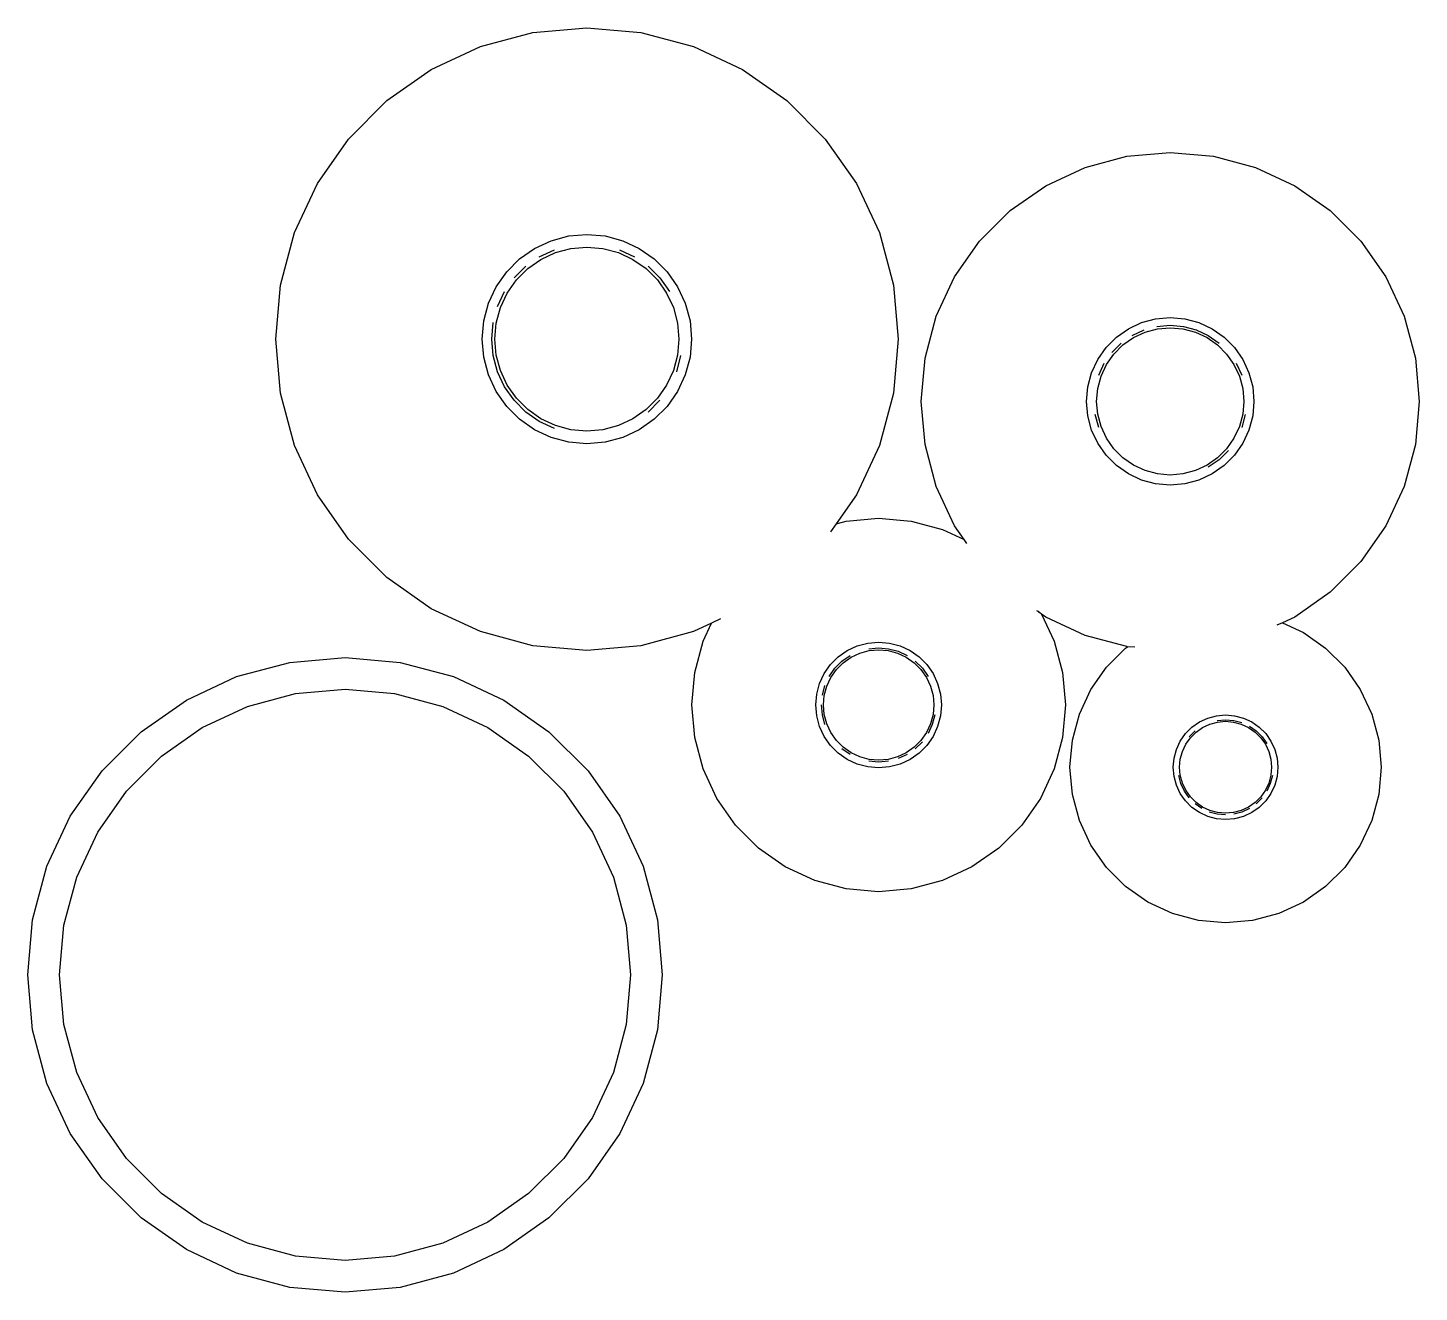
# Model space of a CAD drawing. Header units: metres. Extents: x 2.3 to 15.1, y 3 to 5.1.
# Drawn here: x 5.1659 to 5.5168, y 3.6961 to 4.0148 of the extents above; entities that cross this region are included whole.
import ezdxf

# ---------------------------------------------------------------- set-up
doc = ezdxf.new("R2010")
doc.units = ezdxf.units.M
doc.layers.add('Edges', color=7, linetype='Continuous')

# ---------------------------------------------------------------- blocks, each defined once
blk = doc.blocks.new('Chemistry Lab table pl')
at = {"layer": 'Edges'}
for p, q in [((5.29327, 4.01363), (5.30689, 4.01482)), ((5.30689, 4.01482), (5.32052, 4.01363)), ((5.28005, 4.01009), (5.29327, 4.01363)), ((5.32052, 4.01363), (5.33373, 4.01009)), ((5.26765, 4.0043), (5.28005, 4.01009)), ((5.33373, 4.01009), (5.34613, 4.0043)), ((5.25645, 3.99646), (5.26765, 4.0043)), ((5.34613, 4.0043), (5.35734, 3.99646)), ((5.24678, 3.98678), (5.25645, 3.99646)), ((5.35734, 3.99646), (5.36701, 3.98678)), ((5.23893, 3.97558), (5.24678, 3.98678)), ((5.36701, 3.98678), (5.37486, 3.97558)), ((5.43252, 3.97964), (5.44309, 3.98247)), ((5.44309, 3.98247), (5.45399, 3.98343)), ((5.45399, 3.98343), (5.46489, 3.98247)), ((5.46489, 3.98247), (5.47546, 3.97964)), ((5.4226, 3.97502), (5.43252, 3.97964)), ((5.47546, 3.97964), (5.48538, 3.97502)), ((5.23315, 3.96318), (5.23893, 3.97558)), ((5.37486, 3.97558), (5.38064, 3.96318)), ((5.41363, 3.96874), (5.4226, 3.97502)), ((5.48538, 3.97502), (5.49434, 3.96874)), ((5.40589, 3.961), (5.41363, 3.96874)), ((5.49434, 3.96874), (5.50208, 3.961)), ((5.22961, 3.94997), (5.23315, 3.96318)), ((5.29786, 3.96115), (5.30231, 3.96234)), ((5.30231, 3.96234), (5.30689, 3.96274)), ((5.30689, 3.96274), (5.31148, 3.96234)), ((5.31148, 3.96234), (5.31592, 3.96115)), ((5.38064, 3.96318), (5.38418, 3.94997)), ((5.28992, 3.95656), (5.29369, 3.9592)), ((5.29369, 3.9592), (5.29786, 3.96115)), ((5.29489, 3.95712), (5.29868, 3.95889)), ((5.29529, 3.95643), (5.29896, 3.95814)), ((5.29896, 3.95814), (5.30286, 3.95919)), ((5.30286, 3.95919), (5.30689, 3.95954)), ((5.30689, 3.95954), (5.31092, 3.95919)), ((5.31092, 3.95919), (5.31483, 3.95814)), ((5.31483, 3.95814), (5.31849, 3.95643)), ((5.3151, 3.95889), (5.31889, 3.95712)), ((5.31592, 3.96115), (5.32009, 3.9592)), ((5.32009, 3.9592), (5.32386, 3.95656)), ((5.39962, 3.95204), (5.40589, 3.961)), ((5.50208, 3.961), (5.50836, 3.95204)), ((5.28667, 3.95331), (5.28992, 3.95656)), ((5.28851, 3.95177), (5.29147, 3.95472)), ((5.29198, 3.95411), (5.29529, 3.95643)), ((5.31849, 3.95643), (5.32181, 3.95411)), ((5.32232, 3.95472), (5.32528, 3.95177)), ((5.32386, 3.95656), (5.32712, 3.95331)), ((5.28403, 3.94954), (5.28667, 3.95331)), ((5.2868, 3.94794), (5.28912, 3.95125)), ((5.28912, 3.95125), (5.29198, 3.95411)), ((5.32181, 3.95411), (5.32467, 3.95125)), ((5.32467, 3.95125), (5.32698, 3.94794)), ((5.32528, 3.95177), (5.32768, 3.94834)), ((5.32712, 3.95331), (5.32976, 3.94954)), ((5.39499, 3.94212), (5.39962, 3.95204)), ((5.50836, 3.95204), (5.51298, 3.94212)), ((5.22841, 3.93634), (5.22961, 3.94997)), ((5.28208, 3.94537), (5.28403, 3.94954)), ((5.28434, 3.94455), (5.28611, 3.94834)), ((5.28509, 3.94427), (5.2868, 3.94794)), ((5.32698, 3.94794), (5.32869, 3.94427)), ((5.32976, 3.94954), (5.3317, 3.94537)), ((5.38418, 3.94997), (5.38537, 3.93634)), ((5.28089, 3.94092), (5.28208, 3.94537)), ((5.28405, 3.94037), (5.28509, 3.94427)), ((5.32869, 3.94427), (5.32974, 3.94037)), ((5.3317, 3.94537), (5.33289, 3.94092)), ((5.28049, 3.93634), (5.28089, 3.94092)), ((5.28289, 3.93634), (5.28326, 3.94051)), ((5.28369, 3.93634), (5.28405, 3.94037)), ((5.32974, 3.94037), (5.33009, 3.93634)), ((5.33289, 3.94092), (5.33329, 3.93634)), ((5.39216, 3.93155), (5.39499, 3.94212)), ((5.44343, 3.93893), (5.44676, 3.94049)), ((5.44676, 3.94049), (5.45032, 3.94144)), ((5.45032, 3.94144), (5.45399, 3.94176)), ((5.45399, 3.94176), (5.45766, 3.94144)), ((5.45766, 3.94144), (5.46121, 3.94049)), ((5.46121, 3.94049), (5.46455, 3.93893)), ((5.51298, 3.94212), (5.51582, 3.93155)), ((5.43781, 3.93422), (5.44041, 3.93682)), ((5.44041, 3.93682), (5.44343, 3.93893)), ((5.44439, 3.93727), (5.44742, 3.93869)), ((5.44471, 3.93672), (5.44764, 3.93808)), ((5.44764, 3.93808), (5.45077, 3.93892)), ((5.45065, 3.93955), (5.45399, 3.93984)), ((5.45077, 3.93892), (5.45399, 3.9392)), ((5.45399, 3.93984), (5.45732, 3.93955)), ((5.45399, 3.9392), (5.45721, 3.93892)), ((5.45721, 3.93892), (5.46034, 3.93808)), ((5.45732, 3.93955), (5.46056, 3.93869)), ((5.46034, 3.93808), (5.46327, 3.93672)), ((5.46056, 3.93869), (5.46359, 3.93727)), ((5.46359, 3.93727), (5.46633, 3.93535)), ((5.46455, 3.93893), (5.46756, 3.93682)), ((5.46756, 3.93682), (5.47017, 3.93422)), ((5.22961, 3.92271), (5.22841, 3.93634)), ((5.28089, 3.93176), (5.28049, 3.93634)), ((5.28326, 3.93217), (5.28289, 3.93634)), ((5.28405, 3.93231), (5.28369, 3.93634)), ((5.33009, 3.93634), (5.32974, 3.93231)), ((5.33329, 3.93634), (5.33289, 3.93176)), ((5.38537, 3.93634), (5.38418, 3.92271)), ((5.4357, 3.9312), (5.43781, 3.93422)), ((5.43928, 3.93299), (5.44165, 3.93535)), ((5.43977, 3.93257), (5.44206, 3.93486)), ((5.44206, 3.93486), (5.44471, 3.93672)), ((5.46327, 3.93672), (5.46592, 3.93486)), ((5.46592, 3.93486), (5.46821, 3.93257)), ((5.47017, 3.93422), (5.47228, 3.9312)), ((5.28208, 3.92731), (5.28089, 3.93176)), ((5.28434, 3.92813), (5.28326, 3.93217)), ((5.28509, 3.9284), (5.28405, 3.93231)), ((5.32974, 3.93231), (5.32869, 3.9284)), ((5.33053, 3.93217), (5.32945, 3.92813)), ((5.33289, 3.93176), (5.3317, 3.92731)), ((5.39121, 3.92064), (5.39216, 3.93155)), ((5.43414, 3.92787), (5.4357, 3.9312)), ((5.43595, 3.92721), (5.43736, 3.93024)), ((5.43655, 3.92699), (5.43791, 3.92992)), ((5.43791, 3.92992), (5.43977, 3.93257)), ((5.46821, 3.93257), (5.47006, 3.92992)), ((5.47006, 3.92992), (5.47143, 3.92699)), ((5.47062, 3.93024), (5.47203, 3.92721)), ((5.47228, 3.9312), (5.47383, 3.92787)), ((5.51582, 3.93155), (5.51677, 3.92064)), ((5.28403, 3.92314), (5.28208, 3.92731)), ((5.28611, 3.92434), (5.28434, 3.92813)), ((5.2868, 3.92474), (5.28509, 3.9284)), ((5.32869, 3.9284), (5.32698, 3.92474)), ((5.3317, 3.92731), (5.32976, 3.92314)), ((5.43319, 3.92431), (5.43414, 3.92787)), ((5.43571, 3.92387), (5.43655, 3.92699)), ((5.47143, 3.92699), (5.47227, 3.92387)), ((5.47383, 3.92787), (5.47479, 3.92431)), ((5.23315, 3.9095), (5.22961, 3.92271)), ((5.28667, 3.91937), (5.28403, 3.92314)), ((5.28851, 3.92091), (5.28611, 3.92434)), ((5.28912, 3.92143), (5.2868, 3.92474)), ((5.32698, 3.92474), (5.32467, 3.92143)), ((5.32976, 3.92314), (5.32712, 3.91937)), ((5.38418, 3.92271), (5.38064, 3.9095)), ((5.43287, 3.92064), (5.43319, 3.92431)), ((5.43543, 3.92064), (5.43571, 3.92387)), ((5.47227, 3.92387), (5.47255, 3.92064)), ((5.47479, 3.92431), (5.47511, 3.92064)), ((5.28992, 3.91612), (5.28667, 3.91937)), ((5.29147, 3.91795), (5.28851, 3.92091)), ((5.29198, 3.91857), (5.28912, 3.92143)), ((5.32467, 3.92143), (5.32181, 3.91857)), ((5.32528, 3.92091), (5.32232, 3.91795)), ((5.32712, 3.91937), (5.32386, 3.91612)), ((5.39216, 3.90974), (5.39121, 3.92064)), ((5.43319, 3.91698), (5.43287, 3.92064)), ((5.43571, 3.91742), (5.43543, 3.92064)), ((5.47255, 3.92064), (5.47227, 3.91742)), ((5.47511, 3.92064), (5.47479, 3.91698)), ((5.51677, 3.92064), (5.51582, 3.90974)), ((5.29369, 3.91348), (5.28992, 3.91612)), ((5.29489, 3.91556), (5.29147, 3.91795)), ((5.29529, 3.91625), (5.29198, 3.91857)), ((5.29896, 3.91454), (5.29529, 3.91625)), ((5.31849, 3.91625), (5.31483, 3.91454)), ((5.32181, 3.91857), (5.31849, 3.91625)), ((5.32386, 3.91612), (5.32009, 3.91348)), ((5.43414, 3.91342), (5.43319, 3.91698)), ((5.43595, 3.91408), (5.43508, 3.91731)), ((5.43655, 3.9143), (5.43571, 3.91742)), ((5.47227, 3.91742), (5.47143, 3.9143)), ((5.4729, 3.91731), (5.47203, 3.91408)), ((5.47479, 3.91698), (5.47383, 3.91342)), ((5.29786, 3.91153), (5.29369, 3.91348)), ((5.29868, 3.91379), (5.29489, 3.91556)), ((5.30286, 3.91349), (5.29896, 3.91454)), ((5.30689, 3.91314), (5.30286, 3.91349)), ((5.31092, 3.91349), (5.30689, 3.91314)), ((5.31483, 3.91454), (5.31092, 3.91349)), ((5.32009, 3.91348), (5.31592, 3.91153)), ((5.4357, 3.91008), (5.43414, 3.91342)), ((5.43791, 3.91136), (5.43655, 3.9143)), ((5.47143, 3.9143), (5.47006, 3.91136)), ((5.47383, 3.91342), (5.47228, 3.91008)), ((5.23893, 3.8971), (5.23315, 3.9095)), ((5.30231, 3.91034), (5.29786, 3.91153)), ((5.30689, 3.90994), (5.30231, 3.91034)), ((5.31148, 3.91034), (5.30689, 3.90994)), ((5.31592, 3.91153), (5.31148, 3.91034)), ((5.38064, 3.9095), (5.37486, 3.8971)), ((5.39499, 3.89917), (5.39216, 3.90974)), ((5.43781, 3.90707), (5.4357, 3.91008)), ((5.43977, 3.90871), (5.43791, 3.91136)), ((5.44206, 3.90643), (5.43977, 3.90871)), ((5.46821, 3.90871), (5.46592, 3.90643)), ((5.47006, 3.91136), (5.46821, 3.90871)), ((5.47228, 3.91008), (5.47017, 3.90707)), ((5.51582, 3.90974), (5.51298, 3.89917)), ((5.44041, 3.90447), (5.43781, 3.90707)), ((5.44471, 3.90457), (5.44206, 3.90643)), ((5.46592, 3.90643), (5.46327, 3.90457)), ((5.46633, 3.90594), (5.46359, 3.90402)), ((5.4687, 3.9083), (5.46633, 3.90594)), ((5.47017, 3.90707), (5.46756, 3.90447)), ((5.44343, 3.90235), (5.44041, 3.90447)), ((5.44676, 3.9008), (5.44343, 3.90235)), ((5.44764, 3.9032), (5.44471, 3.90457)), ((5.45077, 3.90237), (5.44764, 3.9032)), ((5.45399, 3.90208), (5.45077, 3.90237)), ((5.45721, 3.90237), (5.45399, 3.90208)), ((5.46034, 3.9032), (5.45721, 3.90237)), ((5.46327, 3.90457), (5.46034, 3.9032)), ((5.46455, 3.90235), (5.46121, 3.9008)), ((5.46756, 3.90447), (5.46455, 3.90235)), ((5.39962, 3.88925), (5.39499, 3.89917)), ((5.45032, 3.89985), (5.44676, 3.9008)), ((5.45399, 3.89952), (5.45032, 3.89985)), ((5.45766, 3.89985), (5.45399, 3.89952)), ((5.46121, 3.9008), (5.45766, 3.89985)), ((5.51298, 3.89917), (5.50836, 3.88925)), ((5.24678, 3.8859), (5.23893, 3.8971)), ((5.37486, 3.8971), (5.36973, 3.88979)), ((5.37228, 3.89047), (5.38046, 3.89118)), ((5.38046, 3.89118), (5.38864, 3.89047)), ((5.36973, 3.88979), (5.36832, 3.88777)), ((5.36973, 3.88979), (5.37228, 3.89047)), ((5.38864, 3.89047), (5.39656, 3.88834)), ((5.39656, 3.88834), (5.40204, 3.88579)), ((5.40204, 3.88579), (5.39962, 3.88925)), ((5.50836, 3.88925), (5.50208, 3.88029)), ((5.25645, 3.87622), (5.24678, 3.8859)), ((5.40274, 3.88479), (5.40204, 3.88579)), ((5.50208, 3.88029), (5.49434, 3.87255)), ((5.26765, 3.86838), (5.25645, 3.87622)), ((5.49434, 3.87255), (5.48538, 3.86627)), ((5.28005, 3.86259), (5.26765, 3.86838)), ((5.42066, 3.86763), (5.42035, 3.86785)), ((5.42066, 3.86763), (5.42082, 3.8674)), ((5.42152, 3.86702), (5.42066, 3.86763)), ((5.42152, 3.86702), (5.42471, 3.8602)), ((5.4226, 3.86627), (5.42152, 3.86702)), ((5.33833, 3.86474), (5.33373, 3.86259)), ((5.33621, 3.8602), (5.33833, 3.86474)), ((5.34056, 3.86578), (5.33833, 3.86474)), ((5.43252, 3.86165), (5.4226, 3.86627)), ((5.48229, 3.86483), (5.4809, 3.86419)), ((5.48538, 3.86627), (5.48229, 3.86483)), ((5.48229, 3.86483), (5.48757, 3.86237)), ((5.29327, 3.85905), (5.28005, 3.86259)), ((5.33373, 3.86259), (5.32052, 3.85905)), ((5.33409, 3.85227), (5.33621, 3.8602)), ((5.37504, 3.85898), (5.37771, 3.8597)), ((5.37771, 3.8597), (5.38046, 3.85994)), ((5.38046, 3.85994), (5.38321, 3.8597)), ((5.38321, 3.8597), (5.38588, 3.85898)), ((5.42471, 3.8602), (5.42683, 3.85227)), ((5.44309, 3.85882), (5.43252, 3.86165)), ((5.48757, 3.86237), (5.49317, 3.85845)), ((5.23201, 3.85485), (5.2459, 3.85607)), ((5.2459, 3.85607), (5.25979, 3.85485)), ((5.30689, 3.85786), (5.29327, 3.85905)), ((5.32052, 3.85905), (5.30689, 3.85786)), ((5.36832, 3.85428), (5.37028, 3.85623)), ((5.37028, 3.85623), (5.37254, 3.85781)), ((5.3712, 3.85513), (5.37326, 3.85657)), ((5.37151, 3.85476), (5.3735, 3.85615)), ((5.37254, 3.85781), (5.37504, 3.85898)), ((5.3735, 3.85615), (5.3757, 3.85718)), ((5.3757, 3.85718), (5.37804, 3.85781)), ((5.37796, 3.85828), (5.38046, 3.8585)), ((5.37804, 3.85781), (5.38046, 3.85802)), ((5.38046, 3.8585), (5.38296, 3.85828)), ((5.38046, 3.85802), (5.38288, 3.85781)), ((5.38288, 3.85781), (5.38522, 3.85718)), ((5.38296, 3.85828), (5.38538, 3.85763)), ((5.38522, 3.85718), (5.38742, 3.85615)), ((5.38538, 3.85763), (5.38766, 3.85657)), ((5.38588, 3.85898), (5.38838, 3.85781)), ((5.38742, 3.85615), (5.38941, 3.85476)), ((5.38838, 3.85781), (5.39064, 3.85623)), ((5.39064, 3.85623), (5.39259, 3.85428)), ((5.43789, 3.85361), (5.44273, 3.85845)), ((5.44273, 3.85845), (5.44324, 3.8588)), ((5.44324, 3.8588), (5.44309, 3.85882)), ((5.44503, 3.85865), (5.44324, 3.8588)), ((5.49317, 3.85845), (5.49801, 3.85361)), ((5.21854, 3.85124), (5.23201, 3.85485)), ((5.25979, 3.85485), (5.27326, 3.85124)), ((5.36674, 3.85202), (5.36832, 3.85428)), ((5.36799, 3.8513), (5.36943, 3.85335)), ((5.3684, 3.85106), (5.3698, 3.85304)), ((5.36943, 3.85335), (5.3712, 3.85513)), ((5.3698, 3.85304), (5.37151, 3.85476)), ((5.38941, 3.85476), (5.39112, 3.85304)), ((5.38971, 3.85513), (5.39149, 3.85335)), ((5.39112, 3.85304), (5.39251, 3.85106)), ((5.39149, 3.85335), (5.39293, 3.8513)), ((5.39259, 3.85428), (5.39418, 3.85202)), ((5.43397, 3.84801), (5.43789, 3.85361)), ((5.49801, 3.85361), (5.50193, 3.84801)), ((5.2059, 3.84535), (5.21854, 3.85124)), ((5.27326, 3.85124), (5.2859, 3.84535)), ((5.33337, 3.8441), (5.33409, 3.85227)), ((5.36486, 3.84685), (5.36557, 3.84951)), ((5.36557, 3.84951), (5.36674, 3.85202)), ((5.36738, 3.84886), (5.3684, 3.85106)), ((5.39251, 3.85106), (5.39354, 3.84886)), ((5.39418, 3.85202), (5.39534, 3.84951)), ((5.39534, 3.84951), (5.39606, 3.84685)), ((5.42683, 3.85227), (5.42755, 3.8441)), ((5.22128, 3.84372), (5.2334, 3.84697)), ((5.2334, 3.84697), (5.2459, 3.84807)), ((5.2459, 3.84807), (5.25841, 3.84697)), ((5.25841, 3.84697), (5.27053, 3.84372)), ((5.36462, 3.8441), (5.36486, 3.84685)), ((5.36628, 3.8466), (5.36693, 3.84902)), ((5.36654, 3.8441), (5.36675, 3.84651)), ((5.36675, 3.84651), (5.36738, 3.84886)), ((5.39354, 3.84886), (5.39417, 3.84651)), ((5.39417, 3.84651), (5.39438, 3.8441)), ((5.39606, 3.84685), (5.3963, 3.8441)), ((5.43108, 3.84181), (5.43397, 3.84801)), ((5.50193, 3.84801), (5.50482, 3.84181)), ((5.19448, 3.83735), (5.2059, 3.84535)), ((5.2099, 3.83842), (5.22128, 3.84372)), ((5.27053, 3.84372), (5.2819, 3.83842)), ((5.2859, 3.84535), (5.29733, 3.83735)), ((5.33409, 3.83592), (5.33337, 3.8441)), ((5.36486, 3.84135), (5.36462, 3.8441)), ((5.36628, 3.8416), (5.36606, 3.8441)), ((5.36675, 3.84168), (5.36654, 3.8441)), ((5.39438, 3.8441), (5.39417, 3.84168)), ((5.3963, 3.8441), (5.39606, 3.84135)), ((5.42755, 3.8441), (5.42683, 3.83592)), ((5.36557, 3.83868), (5.36486, 3.84135)), ((5.36674, 3.83618), (5.36557, 3.83868)), ((5.36693, 3.83917), (5.36628, 3.8416)), ((5.36738, 3.83934), (5.36675, 3.84168)), ((5.3684, 3.83714), (5.36738, 3.83934)), ((5.39354, 3.83934), (5.39251, 3.83714)), ((5.39399, 3.83917), (5.39293, 3.8369)), ((5.39417, 3.84168), (5.39354, 3.83934)), ((5.39464, 3.8416), (5.39399, 3.83917)), ((5.39534, 3.83868), (5.39418, 3.83618)), ((5.39606, 3.84135), (5.39534, 3.83868)), ((5.42931, 3.8352), (5.43108, 3.84181)), ((5.45947, 3.8385), (5.46135, 3.83982)), ((5.46135, 3.83982), (5.46344, 3.84079)), ((5.46215, 3.83843), (5.46398, 3.83929)), ((5.46344, 3.84079), (5.46566, 3.84139)), ((5.46398, 3.83929), (5.46594, 3.83981)), ((5.46566, 3.84139), (5.46795, 3.84159)), ((5.46587, 3.84021), (5.46795, 3.84039)), ((5.46594, 3.83981), (5.46795, 3.83999)), ((5.46795, 3.84159), (5.47024, 3.84139)), ((5.46795, 3.84039), (5.47004, 3.84021)), ((5.46795, 3.83999), (5.46997, 3.83981)), ((5.46997, 3.83981), (5.47192, 3.83929)), ((5.47004, 3.84021), (5.47206, 3.83966)), ((5.47024, 3.84139), (5.47247, 3.84079)), ((5.47192, 3.83929), (5.47375, 3.83843)), ((5.47247, 3.84079), (5.47455, 3.83982)), ((5.47395, 3.83878), (5.47567, 3.83758)), ((5.47455, 3.83982), (5.47644, 3.8385)), ((5.50482, 3.84181), (5.50659, 3.8352)), ((5.18462, 3.82749), (5.19448, 3.83735)), ((5.19962, 3.83122), (5.2099, 3.83842)), ((5.2819, 3.83842), (5.29218, 3.83122)), ((5.29733, 3.83735), (5.30719, 3.82749)), ((5.33621, 3.82799), (5.33409, 3.83592)), ((5.36832, 3.83392), (5.36674, 3.83618)), ((5.3698, 3.83515), (5.3684, 3.83714)), ((5.37151, 3.83343), (5.3698, 3.83515)), ((5.39112, 3.83515), (5.38941, 3.83343)), ((5.39251, 3.83714), (5.39112, 3.83515)), ((5.39418, 3.83618), (5.39259, 3.83392)), ((5.42683, 3.83592), (5.42471, 3.82799)), ((5.42871, 3.82839), (5.42931, 3.8352)), ((5.45652, 3.83499), (5.45784, 3.83687)), ((5.45784, 3.83687), (5.45947, 3.8385)), ((5.45791, 3.83419), (5.45907, 3.83584)), ((5.45876, 3.8361), (5.46024, 3.83758)), ((5.45907, 3.83584), (5.4605, 3.83727)), ((5.4605, 3.83727), (5.46215, 3.83843)), ((5.47375, 3.83843), (5.47541, 3.83727)), ((5.47541, 3.83727), (5.47684, 3.83584)), ((5.47567, 3.83758), (5.47714, 3.8361)), ((5.47644, 3.8385), (5.47806, 3.83687)), ((5.47684, 3.83584), (5.478, 3.83419)), ((5.47714, 3.8361), (5.47834, 3.83439)), ((5.47806, 3.83687), (5.47938, 3.83499)), ((5.50659, 3.8352), (5.50719, 3.82839)), ((5.37028, 3.83196), (5.36832, 3.83392)), ((5.37254, 3.83038), (5.37028, 3.83196)), ((5.37326, 3.83163), (5.3712, 3.83307)), ((5.3735, 3.83204), (5.37151, 3.83343)), ((5.3757, 3.83102), (5.3735, 3.83204)), ((5.38742, 3.83204), (5.38522, 3.83102)), ((5.38766, 3.83163), (5.38538, 3.83057)), ((5.38941, 3.83343), (5.38742, 3.83204)), ((5.39064, 3.83196), (5.38838, 3.83038)), ((5.39149, 3.83484), (5.38971, 3.83307)), ((5.39259, 3.83392), (5.39064, 3.83196)), ((5.45495, 3.83068), (5.45555, 3.8329)), ((5.45555, 3.8329), (5.45652, 3.83499)), ((5.45653, 3.8304), (5.45705, 3.83235)), ((5.45705, 3.83235), (5.45791, 3.83419)), ((5.478, 3.83419), (5.47885, 3.83235)), ((5.47885, 3.83235), (5.47938, 3.8304)), ((5.47938, 3.83499), (5.48036, 3.8329)), ((5.48036, 3.8329), (5.48095, 3.83068)), ((5.19075, 3.82235), (5.19962, 3.83122)), ((5.29218, 3.83122), (5.30106, 3.82235)), ((5.33968, 3.82055), (5.33621, 3.82799)), ((5.37504, 3.82921), (5.37254, 3.83038)), ((5.37771, 3.8285), (5.37504, 3.82921)), ((5.37804, 3.83039), (5.3757, 3.83102)), ((5.38046, 3.82826), (5.37771, 3.8285)), ((5.38046, 3.8297), (5.37796, 3.82992)), ((5.38046, 3.83018), (5.37804, 3.83039)), ((5.38288, 3.83039), (5.38046, 3.83018)), ((5.38296, 3.82992), (5.38046, 3.8297)), ((5.38321, 3.8285), (5.38046, 3.82826)), ((5.38522, 3.83102), (5.38288, 3.83039)), ((5.38588, 3.82921), (5.38321, 3.8285)), ((5.38838, 3.83038), (5.38588, 3.82921)), ((5.42471, 3.82799), (5.42124, 3.82055)), ((5.42931, 3.82157), (5.42871, 3.82839)), ((5.45475, 3.82839), (5.45495, 3.83068)), ((5.45495, 3.8261), (5.45475, 3.82839)), ((5.45635, 3.82839), (5.45653, 3.8304)), ((5.45653, 3.82637), (5.45635, 3.82839)), ((5.47938, 3.8304), (5.47955, 3.82839)), ((5.47955, 3.82839), (5.47938, 3.82637)), ((5.48095, 3.83068), (5.48115, 3.82839)), ((5.48115, 3.82839), (5.48095, 3.8261)), ((5.50719, 3.82839), (5.50659, 3.82157)), ((5.17662, 3.81607), (5.18462, 3.82749)), ((5.30719, 3.82749), (5.31518, 3.81607)), ((5.45555, 3.82387), (5.45495, 3.8261)), ((5.45668, 3.82428), (5.45613, 3.8263)), ((5.45705, 3.82442), (5.45653, 3.82637)), ((5.47938, 3.82637), (5.47885, 3.82442)), ((5.47977, 3.8263), (5.47923, 3.82428)), ((5.48095, 3.8261), (5.48036, 3.82387)), ((5.18355, 3.81207), (5.19075, 3.82235)), ((5.30106, 3.82235), (5.30826, 3.81207)), ((5.43108, 3.81497), (5.42931, 3.82157)), ((5.45652, 3.82179), (5.45555, 3.82387)), ((5.45784, 3.8199), (5.45652, 3.82179)), ((5.45756, 3.82239), (5.45668, 3.82428)), ((5.45791, 3.82259), (5.45705, 3.82442)), ((5.45876, 3.82067), (5.45756, 3.82239)), ((5.45907, 3.82093), (5.45791, 3.82259)), ((5.478, 3.82259), (5.47684, 3.82093)), ((5.47885, 3.82442), (5.478, 3.82259)), ((5.47938, 3.82179), (5.47806, 3.8199)), ((5.47923, 3.82428), (5.47834, 3.82239)), ((5.48036, 3.82387), (5.47938, 3.82179)), ((5.50659, 3.82157), (5.50482, 3.81497)), ((5.34439, 3.81383), (5.33968, 3.82055)), ((5.42124, 3.82055), (5.41653, 3.81383)), ((5.45947, 3.81828), (5.45784, 3.8199)), ((5.4605, 3.8195), (5.45907, 3.82093)), ((5.46135, 3.81696), (5.45947, 3.81828)), ((5.46195, 3.818), (5.46024, 3.81919)), ((5.46215, 3.81834), (5.4605, 3.8195)), ((5.46398, 3.81749), (5.46215, 3.81834)), ((5.46594, 3.81696), (5.46398, 3.81749)), ((5.47192, 3.81749), (5.46997, 3.81696)), ((5.47375, 3.81834), (5.47192, 3.81749)), ((5.47395, 3.818), (5.47206, 3.81711)), ((5.47541, 3.8195), (5.47375, 3.81834)), ((5.47644, 3.81828), (5.47455, 3.81696)), ((5.47684, 3.82093), (5.47541, 3.8195)), ((5.47715, 3.82067), (5.47567, 3.81919)), ((5.47806, 3.8199), (5.47644, 3.81828)), ((5.17073, 3.80343), (5.17662, 3.81607)), ((5.31518, 3.81607), (5.32108, 3.80343)), ((5.43397, 3.80877), (5.43108, 3.81497)), ((5.46344, 3.81598), (5.46135, 3.81696)), ((5.46566, 3.81539), (5.46344, 3.81598)), ((5.46587, 3.81657), (5.46385, 3.81711)), ((5.46795, 3.81519), (5.46566, 3.81539)), ((5.46795, 3.81639), (5.46587, 3.81657)), ((5.46795, 3.81679), (5.46594, 3.81696)), ((5.46997, 3.81696), (5.46795, 3.81679)), ((5.47024, 3.81539), (5.46795, 3.81519)), ((5.47206, 3.81711), (5.47004, 3.81657)), ((5.47247, 3.81598), (5.47024, 3.81539)), ((5.47455, 3.81696), (5.47247, 3.81598)), ((5.50482, 3.81497), (5.50193, 3.80877)), ((5.17824, 3.80069), (5.18355, 3.81207)), ((5.30826, 3.81207), (5.31356, 3.80069)), ((5.35019, 3.80803), (5.34439, 3.81383)), ((5.41653, 3.81383), (5.41073, 3.80803)), ((5.35692, 3.80332), (5.35019, 3.80803)), ((5.41073, 3.80803), (5.404, 3.80332)), ((5.43789, 3.80317), (5.43397, 3.80877)), ((5.50193, 3.80877), (5.49801, 3.80317)), ((5.16712, 3.78996), (5.17073, 3.80343)), ((5.32108, 3.80343), (5.32469, 3.78996)), ((5.175, 3.78857), (5.17824, 3.80069)), ((5.31356, 3.80069), (5.31681, 3.78857)), ((5.36435, 3.79985), (5.35692, 3.80332)), ((5.404, 3.80332), (5.39656, 3.79985)), ((5.44273, 3.79833), (5.43789, 3.80317)), ((5.49801, 3.80317), (5.49317, 3.79833)), ((5.37228, 3.79773), (5.36435, 3.79985)), ((5.38046, 3.79701), (5.37228, 3.79773)), ((5.38864, 3.79773), (5.38046, 3.79701)), ((5.39656, 3.79985), (5.38864, 3.79773)), ((5.44833, 3.79441), (5.44273, 3.79833)), ((5.49317, 3.79833), (5.48757, 3.79441)), ((5.45453, 3.79151), (5.44833, 3.79441)), ((5.48757, 3.79441), (5.48137, 3.79151)), ((5.1659, 3.77607), (5.16712, 3.78996)), ((5.32469, 3.78996), (5.3259, 3.77607)), ((5.46114, 3.78974), (5.45453, 3.79151)), ((5.46795, 3.78915), (5.46114, 3.78974)), ((5.47477, 3.78974), (5.46795, 3.78915)), ((5.48137, 3.79151), (5.47477, 3.78974)), ((5.1739, 3.77607), (5.175, 3.78857)), ((5.31681, 3.78857), (5.3179, 3.77607)), ((5.16712, 3.76217), (5.1659, 3.77607)), ((5.175, 3.76356), (5.1739, 3.77607)), ((5.3179, 3.77607), (5.31681, 3.76356)), ((5.3259, 3.77607), (5.32469, 3.76217)), ((5.17073, 3.7487), (5.16712, 3.76217)), ((5.17824, 3.75144), (5.175, 3.76356)), ((5.31681, 3.76356), (5.31356, 3.75144)), ((5.32469, 3.76217), (5.32108, 3.7487)), ((5.18355, 3.74007), (5.17824, 3.75144)), ((5.31356, 3.75144), (5.30826, 3.74007)), ((5.17662, 3.73607), (5.17073, 3.7487)), ((5.32108, 3.7487), (5.31518, 3.73607)), ((5.19075, 3.72978), (5.18355, 3.74007)), ((5.30826, 3.74007), (5.30106, 3.72978)), ((5.18462, 3.72464), (5.17662, 3.73607)), ((5.31518, 3.73607), (5.30719, 3.72464)), ((5.19962, 3.72091), (5.19075, 3.72978)), ((5.30106, 3.72978), (5.29218, 3.72091)), ((5.19448, 3.71478), (5.18462, 3.72464)), ((5.30719, 3.72464), (5.29733, 3.71478)), ((5.2099, 3.71371), (5.19962, 3.72091)), ((5.29218, 3.72091), (5.2819, 3.71371)), ((5.2059, 3.70678), (5.19448, 3.71478)), ((5.22128, 3.70841), (5.2099, 3.71371)), ((5.2819, 3.71371), (5.27053, 3.70841)), ((5.29733, 3.71478), (5.2859, 3.70678)), ((5.21854, 3.70089), (5.2059, 3.70678)), ((5.2334, 3.70516), (5.22128, 3.70841)), ((5.27053, 3.70841), (5.25841, 3.70516)), ((5.2859, 3.70678), (5.27326, 3.70089)), ((5.2459, 3.70407), (5.2334, 3.70516)), ((5.25841, 3.70516), (5.2459, 3.70407)), ((5.23201, 3.69728), (5.21854, 3.70089)), ((5.27326, 3.70089), (5.25979, 3.69728)), ((5.2459, 3.69607), (5.23201, 3.69728)), ((5.25979, 3.69728), (5.2459, 3.69607))]:
    blk.add_line(p, q, dxfattribs=at)

msp = doc.modelspace()

# ---------------------------------------------------------------- block references
msp.add_blockref('Chemistry Lab table pl', (0, 0))

doc.saveas('drawing.dxf')
